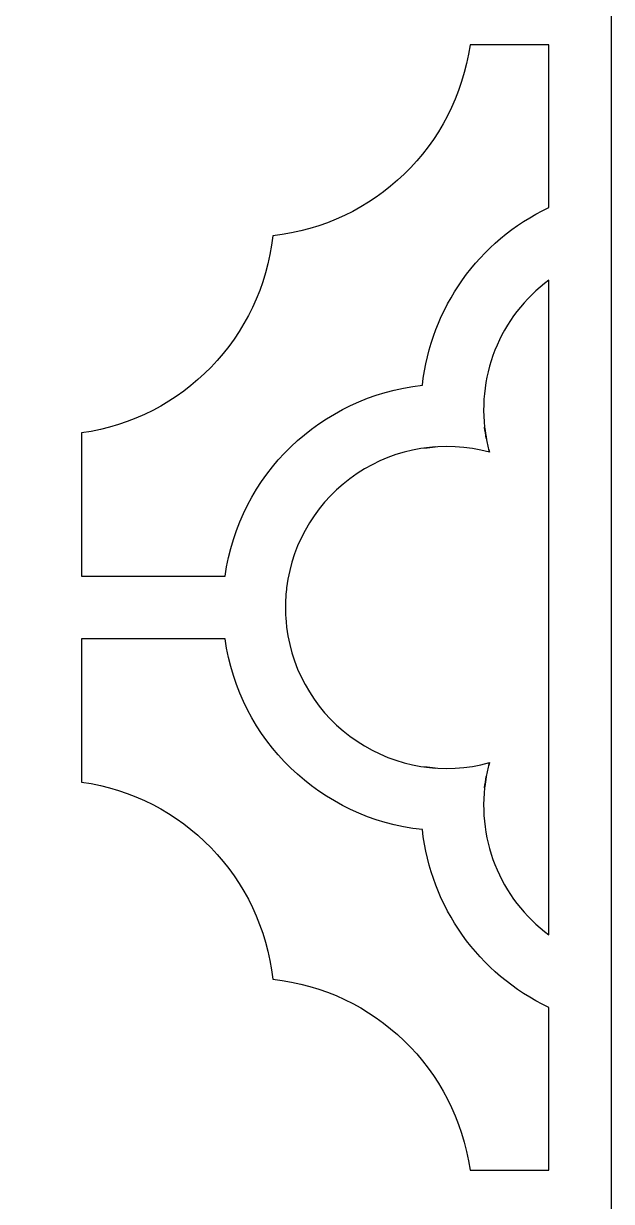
# Model space of a CAD drawing. Header units: centimetres. Extents: x -7.4 to -1.5, y -9 to 2.2.
# Drawn here: x -2.497 to -1.5, y -1.365 to 0.636 of the extents above; entities that cross this region are included whole.
import ezdxf

# ---------------------------------------------------------------- set-up
doc = ezdxf.new("R2010")
doc.units = ezdxf.units.CM
doc.header["$MEASUREMENT"] = 0
doc.layers.add('layer 1', color=7, linetype='Continuous')

msp = doc.modelspace()

# ---------------------------------------------------------------- linework, layer by layer
at = {"layer": 'layer 1', "color": 250}
for points, knots in [([(-7.43951, 2.23468), (-7.43951, 2.23468), (-7.33331, 2.23468), (-7.33331, 2.23468), (-7.33331, 2.23468), (-7.33331, 2.23468), (-1.60574, 2.23468), (-1.60574, 2.23468), (-1.60574, 2.23468), (-1.60574, 2.23468), (-1.49953, 2.23468), (-1.49953, 2.23468), (-1.49953, 2.23468), (-1.49953, 2.23468), (-1.49953, 2.12848), (-1.49953, 2.12848), (-1.49953, 2.12848), (-1.49953, 2.12848), (-1.49953, -8.89401), (-1.49953, -8.89401), (-1.49953, -8.89401), (-1.49953, -8.89401), (-1.49953, -9.00021), (-1.49953, -9.00021), (-1.49953, -9.00021), (-1.49953, -9.00021), (-1.60574, -9.00021), (-1.60574, -9.00021), (-1.60574, -9.00021), (-1.60574, -9.00021), (-7.33331, -9.00021), (-7.33331, -9.00021), (-7.33331, -9.00021), (-7.33331, -9.00021), (-7.43951, -9.00021), (-7.43951, -9.00021), (-7.43951, -9.00021), (-7.43951, -9.00021), (-7.43951, -8.89401), (-7.43951, -8.89401), (-7.43951, -8.89401), (-7.43951, -8.89401), (-7.43951, 2.12848), (-7.43951, 2.12848), (-7.43951, 2.12848), (-7.43951, 2.12848), (-7.43951, 2.23468), (-7.43951, 2.23468)], [0, 0, 0, 0, 0.0769231, 0.0769231, 0.0769231, 0.0769231, 0.1538462, 0.1538462, 0.1538462, 0.1538462, 0.2307692, 0.2307692, 0.2307692, 0.2307692, 0.3076923, 0.3076923, 0.3076923, 0.3076923, 0.3846154, 0.3846154, 0.3846154, 0.3846154, 0.4615385, 0.4615385, 0.4615385, 0.4615385, 0.5384615, 0.5384615, 0.5384615, 0.5384615, 0.6153846, 0.6153846, 0.6153846, 0.6153846, 0.6923077, 0.6923077, 0.6923077, 0.6923077, 0.7692308, 0.7692308, 0.7692308, 0.7692308, 0.8461538, 0.8461538, 0.8461538, 0.8461538, 1, 1, 1, 1]), ([(-1.60574, 0.32316), (-1.72487, 0.2665), (-1.8061, 0.15228), (-1.82036, 0.02114), (-1.82036, 0.02114), (-1.99322, 0.00252), (-2.13125, -0.13096), (-2.15531, -0.30314), (-2.15531, -0.30314), (-2.15531, -0.30314), (-2.24974, -0.30314), (-2.24974, -0.30314), (-2.24974, -0.30314), (-2.24974, -0.30314), (-2.39874, -0.30314), (-2.39874, -0.30314), (-2.39874, -0.30314), (-2.39874, -0.30314), (-2.39874, -0.21453), (-2.39874, -0.21453), (-2.39874, -0.21453), (-2.39874, -0.21453), (-2.39874, -0.13711), (-2.39874, -0.13711), (-2.39874, -0.13711), (-2.39874, -0.13711), (-2.39874, -0.11096), (-2.39874, -0.11096), (-2.39874, -0.11096), (-2.39874, -0.11096), (-2.39874, -0.0597), (-2.39874, -0.0597), (-2.39874, -0.0597), (-2.22658, -0.0355), (-2.09295, 0.10237), (-2.07447, 0.27524), (-2.07447, 0.27524), (-1.90161, 0.29385), (-1.76359, 0.42733), (-1.73953, 0.59951), (-1.73953, 0.59951), (-1.73953, 0.59951), (-1.64522, 0.59951), (-1.64522, 0.59951), (-1.64522, 0.59951), (-1.64522, 0.59951), (-1.61595, 0.59951), (-1.61595, 0.59951), (-1.61595, 0.59951), (-1.61595, 0.59951), (-1.60574, 0.59951), (-1.60574, 0.59951), (-1.60574, 0.59951), (-1.60574, 0.59951), (-1.60574, 0.32316), (-1.60574, 0.32316)], [0, 0, 0, 0, 0.0666667, 0.0666667, 0.0666667, 0.0666667, 0.1333333, 0.1333333, 0.1333333, 0.1333333, 0.2, 0.2, 0.2, 0.2, 0.2666667, 0.2666667, 0.2666667, 0.2666667, 0.3333333, 0.3333333, 0.3333333, 0.3333333, 0.4, 0.4, 0.4, 0.4, 0.4666667, 0.4666667, 0.4666667, 0.4666667, 0.5333333, 0.5333333, 0.5333333, 0.5333333, 0.6, 0.6, 0.6, 0.6, 0.6666667, 0.6666667, 0.6666667, 0.6666667, 0.7333333, 0.7333333, 0.7333333, 0.7333333, 0.8, 0.8, 0.8, 0.8, 0.8666667, 0.8666667, 0.8666667, 0.8666667, 1, 1, 1, 1]), ([(-1.60574, -0.9123), (-1.64674, -0.88186), (-1.67845, -0.84053), (-1.69723, -0.79302), (-1.69723, -0.79302), (-1.71601, -0.74552), (-1.7211, -0.69367), (-1.71192, -0.64341), (-1.71192, -0.64341), (-1.71306, -0.64968), (-1.71399, -0.65598), (-1.71469, -0.66231), (-1.71469, -0.66231), (-1.71389, -0.65508), (-1.71281, -0.64788), (-1.71143, -0.64073), (-1.71143, -0.64073), (-1.71007, -0.63368), (-1.70843, -0.62669), (-1.70652, -0.61977), (-1.70652, -0.61977), (-1.70652, -0.61977), (-1.70787, -0.62472), (-1.70787, -0.62472), (-1.70787, -0.62472), (-1.70787, -0.62472), (-1.70658, -0.61978), (-1.70658, -0.61978), (-1.70658, -0.61978), (-1.78318, -0.64091), (-1.86524, -0.62767), (-1.93133, -0.58356), (-1.93133, -0.58356), (-1.99744, -0.53945), (-2.04106, -0.46864), (-2.05077, -0.38976), (-2.05077, -0.38976), (-2.05077, -0.38976), (-2.05096, -0.3881), (-2.05096, -0.3881), (-2.05096, -0.3881), (-2.05128, -0.38534), (-2.05156, -0.38257), (-2.0518, -0.3798), (-2.0518, -0.3798), (-2.0518, -0.3798), (-2.05217, -0.3748), (-2.05217, -0.3748), (-2.05217, -0.3748), (-2.05217, -0.3748), (-2.05229, -0.37311), (-2.05229, -0.37311), (-2.05229, -0.37311), (-2.05229, -0.37311), (-2.0525, -0.36982), (-2.0525, -0.36982), (-2.0525, -0.36982), (-2.0525, -0.36982), (-2.05256, -0.36808), (-2.05256, -0.36808), (-2.05256, -0.36808), (-2.05256, -0.36808), (-2.05265, -0.36593), (-2.05265, -0.36593), (-2.05265, -0.36593), (-2.05265, -0.36593), (-2.05268, -0.3647), (-2.05268, -0.3647), (-2.05268, -0.3647), (-2.05268, -0.3647), (-2.05274, -0.36327), (-2.05274, -0.36327), (-2.05274, -0.36327), (-2.05274, -0.36327), (-2.05275, -0.36151), (-2.05275, -0.36151), (-2.05275, -0.36151), (-2.05275, -0.36151), (-2.05277, -0.36045), (-2.05277, -0.36045), (-2.05277, -0.36045), (-2.05277, -0.36045), (-2.05281, -0.35875), (-2.05281, -0.35875), (-2.05281, -0.35875), (-2.05281, -0.35875), (-2.05282, -0.35706), (-2.05282, -0.35706), (-2.05282, -0.35706), (-2.05282, -0.35706), (-2.05282, -0.35538), (-2.05282, -0.35538), (-2.05282, -0.35538), (-2.05282, -0.35538), (-2.05281, -0.35365), (-2.05281, -0.35365), (-2.05281, -0.35365), (-2.05281, -0.35365), (-2.05279, -0.35222), (-2.05279, -0.35222), (-2.05279, -0.35222), (-2.05279, -0.35222), (-2.05277, -0.35112), (-2.05277, -0.35112), (-2.05277, -0.35112), (-2.05277, -0.35112), (-2.05274, -0.34943), (-2.05274, -0.34943), (-2.05274, -0.34943), (-2.05274, -0.34943), (-2.05268, -0.34774), (-2.05268, -0.34774), (-2.05268, -0.34774), (-2.05268, -0.34774), (-2.05265, -0.34653), (-2.05265, -0.34653), (-2.05265, -0.34653), (-2.05265, -0.34653), (-2.05259, -0.34519), (-2.05259, -0.34519), (-2.05259, -0.34519), (-2.05259, -0.34519), (-2.05254, -0.34352), (-2.05254, -0.34352), (-2.05254, -0.34352), (-2.05254, -0.34352), (-2.05229, -0.33937), (-2.05229, -0.33937), (-2.05229, -0.33937), (-2.05229, -0.33937), (-2.05217, -0.33762), (-2.05217, -0.33762), (-2.05217, -0.33762), (-2.05217, -0.33762), (-2.05188, -0.33345), (-2.05188, -0.33345), (-2.05188, -0.33345), (-2.05188, -0.33345), (-2.05115, -0.32599), (-2.05115, -0.32599), (-2.05115, -0.32599), (-2.05115, -0.32599), (-2.05096, -0.32432), (-2.05096, -0.32432), (-2.05096, -0.32432), (-2.05096, -0.32432), (-2.05077, -0.32268), (-2.05077, -0.32268), (-2.05077, -0.32268), (-2.04108, -0.2438), (-1.99744, -0.17301), (-1.93132, -0.12889), (-1.93132, -0.12889), (-1.86524, -0.08478), (-1.78318, -0.07159), (-1.70658, -0.09269), (-1.70658, -0.09269), (-1.70658, -0.09269), (-1.70787, -0.08775), (-1.70787, -0.08775), (-1.70787, -0.08775), (-1.70787, -0.08775), (-1.70658, -0.0927), (-1.70658, -0.0927), (-1.70658, -0.0927), (-1.70843, -0.08577), (-1.71004, -0.07878), (-1.71142, -0.07174), (-1.71142, -0.07174), (-1.7128, -0.0646), (-1.71389, -0.05739), (-1.71469, -0.05016), (-1.71469, -0.05016), (-1.71399, -0.05649), (-1.71306, -0.06279), (-1.71192, -0.06906), (-1.71192, -0.06906), (-1.72111, -0.0188), (-1.71601, 0.03304), (-1.69723, 0.08055), (-1.69723, 0.08055), (-1.67845, 0.12805), (-1.64674, 0.16938), (-1.60574, 0.19983), (-1.60574, 0.19983), (-1.60574, 0.19983), (-1.60574, -0.9123), (-1.60574, -0.9123), (-1.60574, -0.9123), (-1.60574, -0.9123), (-1.60574, -0.9123), (-1.60574, -0.9123)], [0, 0, 0, 0, 0.0204082, 0.0204082, 0.0204082, 0.0204082, 0.0408163, 0.0408163, 0.0408163, 0.0408163, 0.0612245, 0.0612245, 0.0612245, 0.0612245, 0.0816327, 0.0816327, 0.0816327, 0.0816327, 0.1020408, 0.1020408, 0.1020408, 0.1020408, 0.122449, 0.122449, 0.122449, 0.122449, 0.1428571, 0.1428571, 0.1428571, 0.1428571, 0.1632653, 0.1632653, 0.1632653, 0.1632653, 0.1836735, 0.1836735, 0.1836735, 0.1836735, 0.2040816, 0.2040816, 0.2040816, 0.2040816, 0.2244898, 0.2244898, 0.2244898, 0.2244898, 0.244898, 0.244898, 0.244898, 0.244898, 0.2653061, 0.2653061, 0.2653061, 0.2653061, 0.2857143, 0.2857143, 0.2857143, 0.2857143, 0.3061224, 0.3061224, 0.3061224, 0.3061224, 0.3265306, 0.3265306, 0.3265306, 0.3265306, 0.3469388, 0.3469388, 0.3469388, 0.3469388, 0.3673469, 0.3673469, 0.3673469, 0.3673469, 0.3877551, 0.3877551, 0.3877551, 0.3877551, 0.4081633, 0.4081633, 0.4081633, 0.4081633, 0.4285714, 0.4285714, 0.4285714, 0.4285714, 0.4489796, 0.4489796, 0.4489796, 0.4489796, 0.4693878, 0.4693878, 0.4693878, 0.4693878, 0.4897959, 0.4897959, 0.4897959, 0.4897959, 0.5102041, 0.5102041, 0.5102041, 0.5102041, 0.5306122, 0.5306122, 0.5306122, 0.5306122, 0.5510204, 0.5510204, 0.5510204, 0.5510204, 0.5714286, 0.5714286, 0.5714286, 0.5714286, 0.5918367, 0.5918367, 0.5918367, 0.5918367, 0.6122449, 0.6122449, 0.6122449, 0.6122449, 0.6326531, 0.6326531, 0.6326531, 0.6326531, 0.6530612, 0.6530612, 0.6530612, 0.6530612, 0.6734694, 0.6734694, 0.6734694, 0.6734694, 0.6938776, 0.6938776, 0.6938776, 0.6938776, 0.7142857, 0.7142857, 0.7142857, 0.7142857, 0.7346939, 0.7346939, 0.7346939, 0.7346939, 0.755102, 0.755102, 0.755102, 0.755102, 0.7755102, 0.7755102, 0.7755102, 0.7755102, 0.7959184, 0.7959184, 0.7959184, 0.7959184, 0.8163265, 0.8163265, 0.8163265, 0.8163265, 0.8367347, 0.8367347, 0.8367347, 0.8367347, 0.8571429, 0.8571429, 0.8571429, 0.8571429, 0.877551, 0.877551, 0.877551, 0.877551, 0.8979592, 0.8979592, 0.8979592, 0.8979592, 0.9183673, 0.9183673, 0.9183673, 0.9183673, 0.9387755, 0.9387755, 0.9387755, 0.9387755, 0.9591837, 0.9591837, 0.9591837, 0.9591837, 1, 1, 1, 1]), ([(-1.81687, -0.08543), (-1.8108, -0.08461), (-1.8047, -0.08397), (-1.79859, -0.08353), (-1.79859, -0.08353), (-1.8047, -0.08397), (-1.8108, -0.08461), (-1.81687, -0.08543)], [0, 0, 0, 0, 0.3333333, 0.3333333, 0.3333333, 0.3333333, 1, 1, 1, 1]), ([(-1.60574, -1.31199), (-1.60574, -1.31199), (-1.61595, -1.31199), (-1.61595, -1.31199), (-1.61595, -1.31199), (-1.61595, -1.31199), (-1.64522, -1.31199), (-1.64522, -1.31199), (-1.64522, -1.31199), (-1.64522, -1.31199), (-1.73953, -1.31199), (-1.73953, -1.31199), (-1.73953, -1.31199), (-1.76373, -1.13982), (-1.9016, -1.00619), (-2.07447, -0.9877), (-2.07447, -0.9877), (-2.09309, -0.81486), (-2.22656, -0.67684), (-2.39874, -0.65278), (-2.39874, -0.65278), (-2.39874, -0.65278), (-2.39874, -0.60148), (-2.39874, -0.60148), (-2.39874, -0.60148), (-2.39874, -0.60148), (-2.39874, -0.57536), (-2.39874, -0.57536), (-2.39874, -0.57536), (-2.39874, -0.57536), (-2.39874, -0.49794), (-2.39874, -0.49794), (-2.39874, -0.49794), (-2.39874, -0.49794), (-2.39874, -0.40933), (-2.39874, -0.40933), (-2.39874, -0.40933), (-2.39874, -0.40933), (-2.24974, -0.40933), (-2.24974, -0.40933), (-2.24974, -0.40933), (-2.24974, -0.40933), (-2.15531, -0.40933), (-2.15531, -0.40933), (-2.15531, -0.40933), (-2.13111, -0.5815), (-1.99323, -0.71513), (-1.82036, -0.73361), (-1.82036, -0.73361), (-1.80604, -0.86475), (-1.72489, -0.97902), (-1.60574, -1.03564), (-1.60574, -1.03564), (-1.60574, -1.03564), (-1.60574, -1.31199), (-1.60574, -1.31199), (-1.60574, -1.31199), (-1.60574, -1.31199), (-1.60574, -1.31199), (-1.60574, -1.31199)], [0, 0, 0, 0, 0.0625, 0.0625, 0.0625, 0.0625, 0.125, 0.125, 0.125, 0.125, 0.1875, 0.1875, 0.1875, 0.1875, 0.25, 0.25, 0.25, 0.25, 0.3125, 0.3125, 0.3125, 0.3125, 0.375, 0.375, 0.375, 0.375, 0.4375, 0.4375, 0.4375, 0.4375, 0.5, 0.5, 0.5, 0.5, 0.5625, 0.5625, 0.5625, 0.5625, 0.625, 0.625, 0.625, 0.625, 0.6875, 0.6875, 0.6875, 0.6875, 0.75, 0.75, 0.75, 0.75, 0.8125, 0.8125, 0.8125, 0.8125, 0.875, 0.875, 0.875, 0.875, 1, 1, 1, 1]), ([(-1.81687, -0.62705), (-1.8108, -0.62786), (-1.8047, -0.6285), (-1.79859, -0.62894), (-1.79859, -0.62894), (-1.8047, -0.6285), (-1.8108, -0.62786), (-1.81687, -0.62705)], [0, 0, 0, 0, 0.3333333, 0.3333333, 0.3333333, 0.3333333, 1, 1, 1, 1])]:
    msp.add_open_spline(points, degree=3, knots=knots, dxfattribs=at)

doc.saveas('drawing.dxf')
